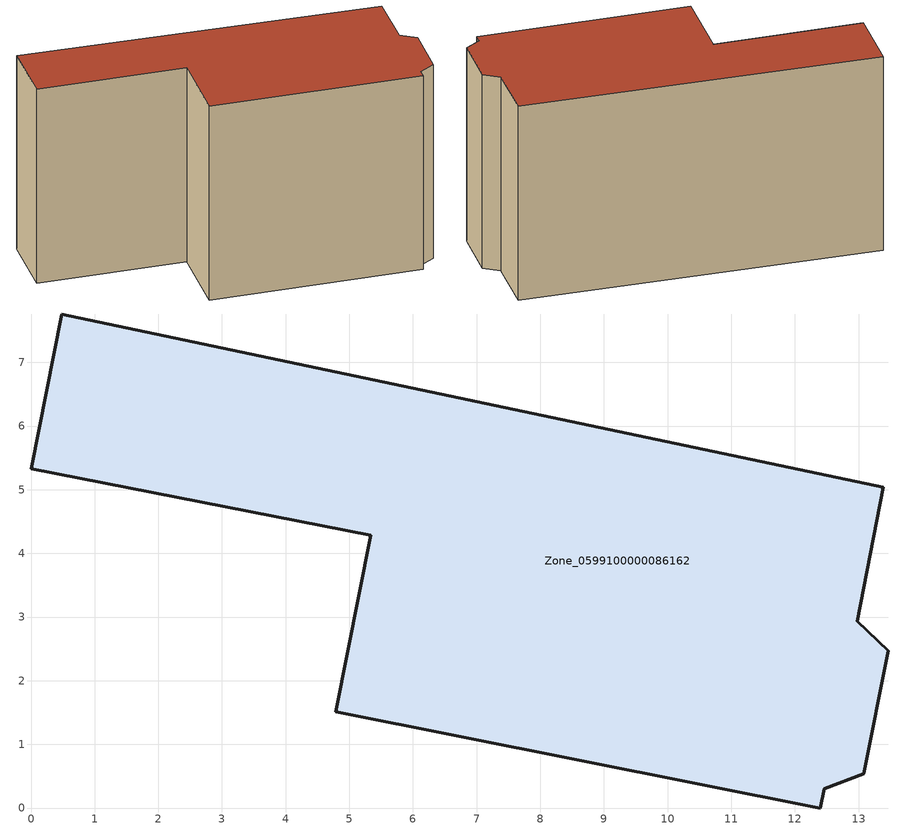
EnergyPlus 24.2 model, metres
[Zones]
Zone_0599100000086162
 floor ground (C_G): 13.47,2.47 13.08,0.54 12.46,0.3 12.4,0 4.79,1.51 5.34,4.28 0,5.33 0.48,7.76 13.39,5.04 12.98,2.93 z0
 wall outside (C_F): 5.34,4.28 4.79,1.51 12.4,0 12.46,0.3 13.08,0.54 13.47,2.47 12.98,2.93 13.39,5.04 0.48,7.76 0,5.33 5.34,4.28 z0:7.75
 roof outside (C_R): 13.47,2.47 12.98,2.93 13.39,5.04 0.48,7.76 0,5.33 5.34,4.28 4.79,1.51 12.4,0 12.46,0.3 13.08,0.54 z7.75
[BUILDING]
Pand.0599100000086162: North Axis=0; Terrain=City; Loads Convergence Tolerance Value=0.04; Temperature Convergence Tolerance Value=0.4; Solar Distribution=FullExterior; Maximum Number of Warmup Days=25; Minimum Number of Warmup Days=1
[Site:Location]
Rotterdam.The.Hague.AP_ZH_NLD Design_Conditions: Latitude=51.96; Longitude=4.45; Time Zone=1; Elevation=-4.5
[SITE:GROUNDTEMPERATURE:BUILDINGSURFACE]
18, 18, 18, 18, 18, 18, 18, 18, 18, 18, 18, 18
[MATERIAL] Thermal Absorptance=0.9; Solar Absorptance=0.7; Visible Absorptance=0.7
Name | Roughness | Thickness | Conductivity | Density | Specific Heat
G.TC.1946 | MediumSmooth | 0.15 | 1 | 540 | 1210
F.TC.1946 | Rough | 0.3 | 0.857143 | 1920 | 840
R.TC.1946 | MediumRough | 0.2 | 0.909091 | 1500 | 1000
[CONSTRUCTION]
C_G: G.TC.1946
C_F: F.TC.1946
C_R: R.TC.1946
[ZONE]
Zone_0599100000086162: Type=1; Multiplier=1; Ceiling Height=Autocalculate; Volume=Autocalculate; Floor Area=autocalculate; Part of Total Floor Area=Yes
[ZONEINFILTRATION:DESIGNFLOWRATE]
Infil_Zone_0599100000086162: Zone or ZoneList or Space or SpaceList=Zone_0599100000086162; Schedule=AlwaysOn; Design Flow Rate Calculation Method=Flow/Area; Flow Rate per Floor Area=0.003; Constant Term Coefficient=1; Temperature Term Coefficient=0; Velocity Term Coefficient=0; Velocity Squared Term Coefficient=0
[HVACTEMPLATE:ZONE:IDEALLOADSAIRSYSTEM]
Zone_0599100000086162: Maximum Heating Supply Air Temperature=50; Minimum Cooling Supply Air Temperature=13; Maximum Heating Supply Air Humidity Ratio=0.0156; Minimum Cooling Supply Air Humidity Ratio=0.0077; Heating Limit=NoLimit; Cooling Limit=NoLimit; Dehumidification Control Type=ConstantSensibleHeatRatio; Cooling Sensible Heat Ratio=0.7; Dehumidification Setpoint=60; Humidification Control Type=None; Humidification Setpoint=30; Outdoor Air Method=None; Outdoor Air Flow Rate per Person=0.00944; Outdoor Air Flow Rate per Zone Floor Area=0; Outdoor Air Flow Rate per Zone=0; Demand Controlled Ventilation Type=None; Outdoor Air Economizer Type=NoEconomizer; Heat Recovery Type=None; Sensible Heat Recovery Effectiveness=0.7; Latent Heat Recovery Effectiveness=0.65
[ZONECONTROL:THERMOSTAT]
ThermostatControl_Zone_0599100000086162: Zone or ZoneList=Zone_0599100000086162; Control Type Schedule=DualSetpointControlType; Control 1=Thermostat_Zone_0599100000086162; Temperature Difference Between Cutout And Setpoint=0
[THERMOSTATSETPOINT:DUALSETPOINT]
Thermostat_Zone_0599100000086162: Heating Setpoint Temperature Schedule=HeatingSetpoint_Zone_0599100000086162; Cooling Setpoint Temperature Schedule=CoolingSetpoint_Zone_0599100000086162
[SCHEDULE:COMPACT]
HeatingSetpoint_Zone_0599100000086162: Through: 12/31, For: AllDays, Until: 24:00, 21
CoolingSetpoint_Zone_0599100000086162: Through: 12/31, For: AllDays, Until: 24:00, 24
DualSetpointControlType: Through: 12/31, For: AllDays, Until: 24:00, 4
AlwaysOn: Through: 12/31, For: AllDays, Until: 24:00, 1
